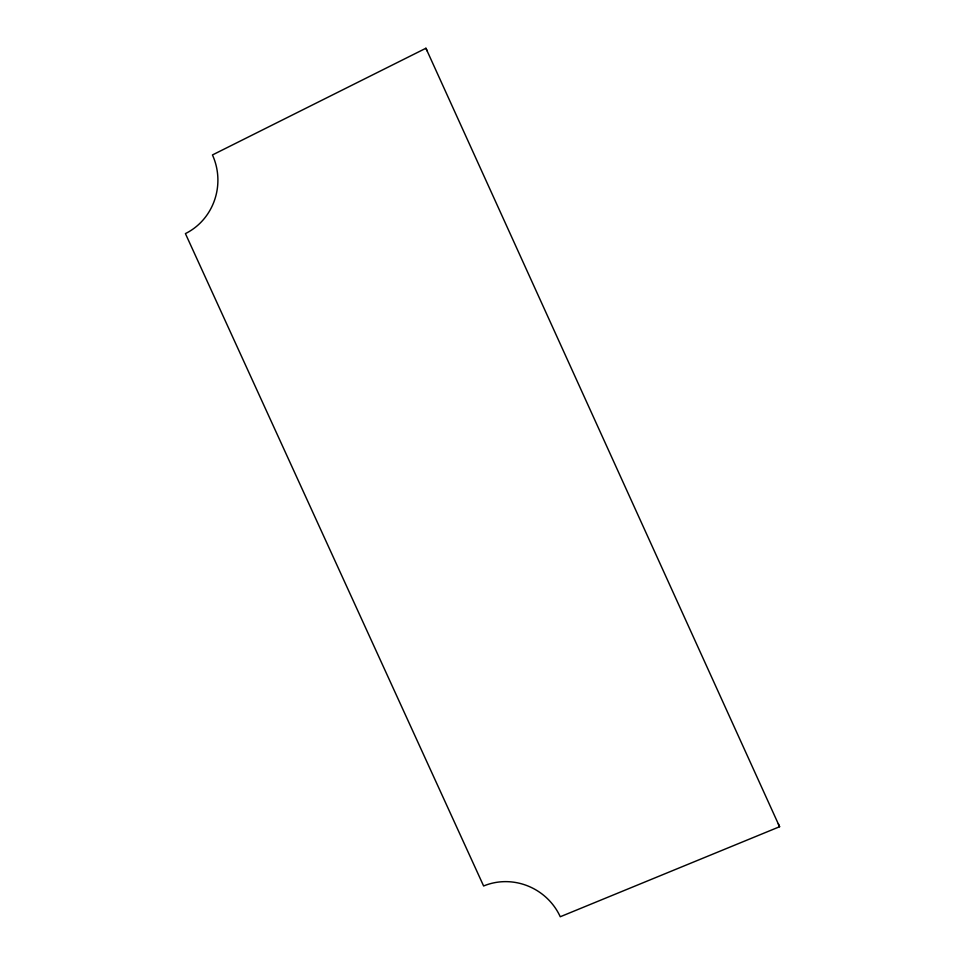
<?xml version="1.0" encoding="UTF-8"?>
<svg xmlns="http://www.w3.org/2000/svg" width="965" height="965" viewBox="0 0 965 965"><rect width="100%" height="100%" fill="white"/><g stroke="black" fill="none" stroke-linecap="round" stroke-linejoin="round"><path stroke-width="1.45" d="M427.23 50.988L425.915 48.25L212.445 154.955A58.865 56.477 -86.9 0 1 185.413 233.602L483.622 885.991A58.31 55.898 32.4 0 1 560.255 916.75L779.587 826.728L778.321 823.784M425.915 48.25L779.587 826.728"/></g></svg>
